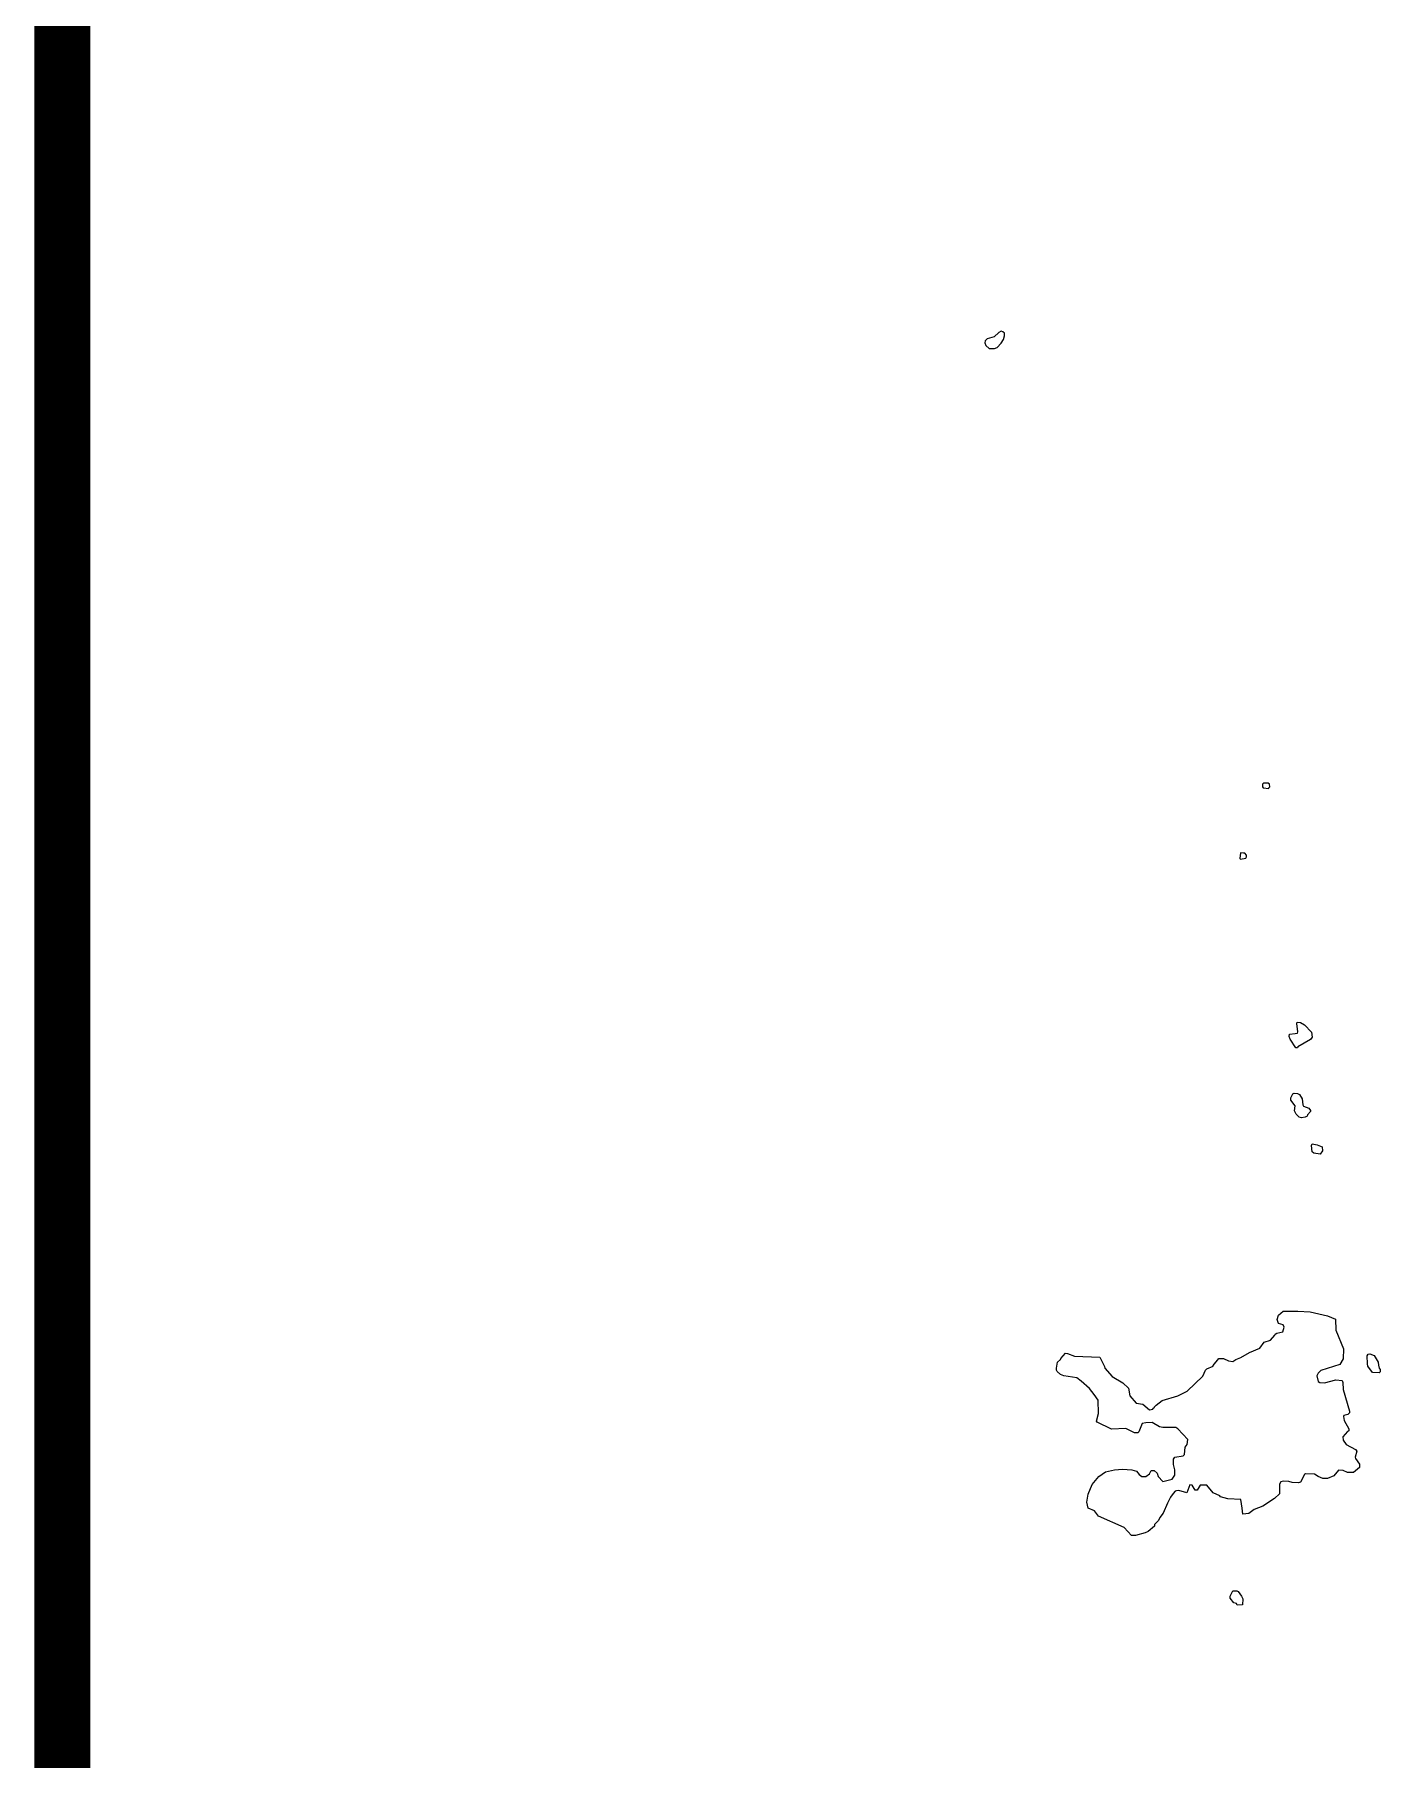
# Model space of a CAD drawing. Header units: millimetres. Extents: x -954552 to 1497340, y -301250 to 736091.
# Drawn here: x 71712 to 95891, y 118344 to 149313 of the extents above; entities that cross this region are included whole.
import ezdxf

# ---------------------------------------------------------------- set-up
doc = ezdxf.new("R2010")
doc.units = ezdxf.units.MM
doc.layers.add('2122', color=7, linetype='Continuous')

msp = doc.modelspace()

# ---------------------------------------------------------------- linework, layer by layer
at = {"const_width": 1000}
msp.add_lwpolyline([(436634, 41900), (436634, 603450), (72212, 603450), (72212, 41900)], close=True, dxfattribs=at)
at = {"layer": '2122', "color": 7}
for points in [[(88943, 143674), (88995, 143695), (89061, 143774), (89106, 143838), (89126, 143904), (89121, 143954), (89096, 143975), (89066, 143985), (89024, 143962), (88936, 143885), (88815, 143849), (88778, 143812), (88771, 143775), (88789, 143727), (88851, 143673), (88943, 143674), (88943, 143674)], [(93816, 135875), (93774, 135875), (93755, 135856), (93754, 135806), (93767, 135788), (93866, 135774), (93866, 135786), (93885, 135805), (93880, 135852), (93855, 135874), (93816, 135875), (93816, 135875)], [(93416, 134618), (93358, 134624), (93350, 134518), (93362, 134505), (93456, 134523), (93470, 134549), (93469, 134579), (93439, 134614), (93416, 134618), (93416, 134618)], [(94344, 131376), (94384, 131381), (94391, 131406), (94374, 131556), (94380, 131580), (94437, 131574), (94511, 131536), (94635, 131402), (94646, 131315), (94614, 131268), (94387, 131140), (94381, 131121), (94356, 131122), (94253, 131275), (94234, 131326), (94241, 131364), (94344, 131376), (94344, 131376)], [(94339, 130080), (94263, 130183), (94263, 130220), (94302, 130295), (94326, 130308), (94383, 130300), (94420, 130281), (94469, 130205), (94480, 130100), (94492, 130073), (94586, 130035), (94616, 129997), (94616, 129978), (94565, 129917), (94559, 129895), (94521, 129874), (94455, 129866), (94415, 129874), (94360, 129931), (94329, 129988), (94339, 130080), (94339, 130080)], [(94739, 129378), (94826, 129345), (94832, 129269), (94788, 129214), (94675, 129231), (94644, 129254), (94634, 129370), (94646, 129397), (94739, 129378), (94739, 129378)], [(95642, 125450), (95634, 125592), (95653, 125623), (95679, 125626), (95760, 125596), (95833, 125476), (95835, 125425), (95847, 125372), (95865, 125347), (95868, 125301), (95849, 125283), (95730, 125290), (95644, 125404), (95642, 125450), (95642, 125450)], [(93176, 121242), (93175, 121277), (93224, 121374), (93293, 121373), (93318, 121360), (93379, 121275), (93399, 121226), (93396, 121121), (93302, 121114), (93290, 121145), (93240, 121155), (93176, 121242), (93176, 121242)]]:
    msp.add_lwpolyline(points, dxfattribs=at)
msp.add_lwpolyline([(90499, 125139), (90424, 125196), (90188, 125234), (90131, 125256), (90070, 125310), (90058, 125335), (90058, 125369), (90078, 125476), (90127, 125526), (90133, 125545), (90218, 125636), (90255, 125633), (90379, 125584), (90835, 125566), (90921, 125402), (90927, 125371), (91056, 125219), (91248, 125104), (91347, 125009), (91376, 124872), (91487, 124739), (91605, 124725), (91729, 124623), (91786, 124632), (91792, 124651), (91817, 124665), (91818, 124678), (91849, 124708), (91956, 124789), (92238, 124873), (92402, 124958), (92402, 124958), (92685, 125224), (92732, 125335), (92758, 125360), (92871, 125405), (92871, 125417), (92972, 125544), (93052, 125545), (93145, 125501), (93220, 125487), (93278, 125528), (93367, 125562), (93524, 125648), (93706, 125729), (93782, 125834), (93901, 125873), (93977, 125961), (93984, 125981), (94015, 125999), (94122, 126023), (94142, 126104), (94123, 126145), (94123, 126145), (94043, 126173), (94019, 126245), (94043, 126321), (94124, 126392), (94390, 126392), (94609, 126378), (94923, 126307), (95068, 126248), (95072, 126049), (95211, 125715), (95202, 125538), (95145, 125435), (94800, 125327), (94756, 125279), (94733, 125233), (94754, 125128), (94786, 125111), (94866, 125108), (95072, 125161), (95185, 125150), (95199, 125111), (95202, 124984), (95315, 124596), (95315, 124565), (95289, 124537), (95214, 124522), (95208, 124502), (95219, 124428), (95305, 124283), (95305, 124247), (95279, 124234), (95197, 124138), (95202, 124079), (95258, 123997), (95425, 123910), (95450, 123882), (95417, 123770), (95422, 123745), (95422, 123745), (95497, 123644), (95496, 123588), (95388, 123495), (95282, 123497), (95202, 123535), (95120, 123536), (95120, 123536), (95033, 123436), (94923, 123389), (94838, 123389), (94752, 123422), (94688, 123467), (94526, 123475), (94507, 123461), (94436, 123320), (94399, 123312), (94287, 123316), (94230, 123335), (94131, 123340), (94081, 123331), (94061, 123288), (94059, 123112), (93971, 123032), (93971, 123032), (93762, 122894), (93605, 122832), (93510, 122760), (93400, 122746), (93387, 122859), (93365, 123012), (93133, 123025), (93002, 123061), (92990, 123076), (92872, 123134), (92755, 123267), (92637, 123268), (92585, 123178), (92548, 123179), (92493, 123270), (92449, 123277), (92397, 123131), (92254, 123171), (92210, 123169), (92186, 123162), (92149, 123120), (92102, 123053), (92047, 122944), (91974, 122764), (91910, 122691), (91890, 122633), (91815, 122560), (91815, 122536), (91701, 122440), (91651, 122413), (91475, 122365), (91406, 122366), (91271, 122511), (90811, 122710), (90741, 122811), (90741, 122811), (90625, 122855), (90601, 122965), (90625, 123108), (90696, 123279), (90820, 123422), (90939, 123508), (91096, 123546), (91239, 123555), (91410, 123546), (91496, 123522), (91544, 123460), (91591, 123422), (91663, 123422), (91724, 123470), (91758, 123531), (91810, 123531), (91867, 123484), (91882, 123422), (91967, 123336), (92039, 123351), (92134, 123374), (92181, 123446), (92181, 123546), (92158, 123641), (92158, 123736), (92181, 123774), (92181, 123774), (92331, 123794), (92356, 123821), (92364, 123953), (92402, 124002), (92416, 124090), (92237, 124280), (92200, 124305), (91963, 124307), (91908, 124317), (91776, 124392), (91663, 124391), (91595, 124375), (91537, 124229), (91518, 124207), (91455, 124208), (91300, 124286), (91044, 124276), (90789, 124401), (90777, 124417), (90810, 124553), (90806, 124798), (90734, 124898), (90649, 125002)], close=True, dxfattribs=at)

doc.saveas('drawing.dxf')
